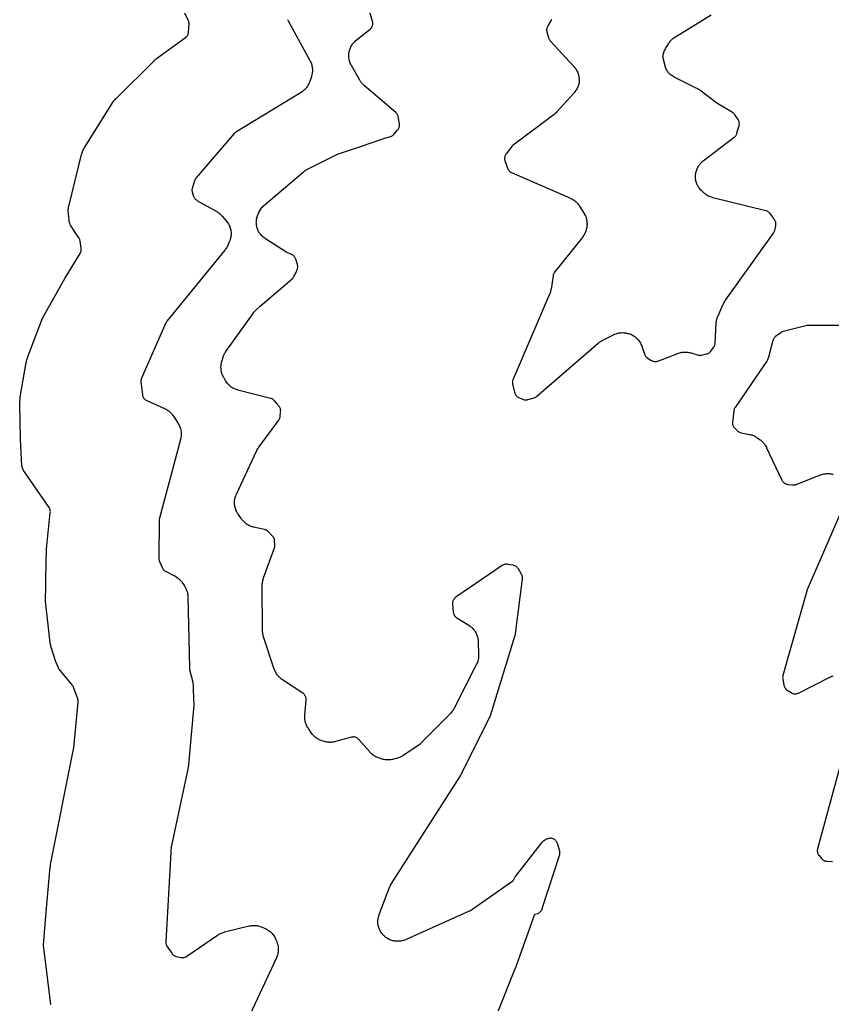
# Model space of a CAD drawing. Header units: millimetres. Extents: x 0 to 194, y 0 to 300.
# Drawn here: x 5.13 to 38.01, y 80.02 to 119.87 of the extents above; entities that cross this region are included whole.
import ezdxf

# ---------------------------------------------------------------- set-up
doc = ezdxf.new("R2010")
doc.units = ezdxf.units.MM
doc.layers.add('CUT', color=7, linetype='CONTINUOUS')

msp = doc.modelspace()

# ---------------------------------------------------------------- linework, layer by layer
at = {"layer": 'CUT'}
for points in [[(6.3923, 80.0118), (6.3841, 80.0453), (6.3772, 80.0791), (6.3716, 80.1131), (6.3691, 80.1302), (6.1105, 82.1954), (6.0904, 82.4115), (6.1977, 83.752), (6.3631, 85.5801), (6.3659, 85.6038), (6.3744, 85.6627), (6.3784, 85.6862), (7.3048, 90.3486), (7.3073, 90.3632), (7.3103, 90.3833), (7.3121, 90.398), (7.4935, 92.2533), (7.4949, 92.2808), (7.4938, 92.3083), (7.4902, 92.3355), (7.4841, 92.3623), (7.4756, 92.3885), (7.2975, 92.8602), (7.2841, 92.8905), (7.2675, 92.9191), (7.2478, 92.9457), (6.7749, 93.5164), (6.7619, 93.5328), (6.7367, 93.5663), (6.7131, 93.6009), (6.6966, 93.6276), (6.6915, 93.6368), (6.594, 93.879), (6.3987, 94.4695), (6.3919, 94.492), (6.3795, 94.5372), (6.3695, 94.583), (6.3619, 94.6293), (6.3587, 94.6526), (6.1718, 96.3324), (6.1843, 97.0004), (6.1852, 97.0521), (6.189, 97.2566), (6.2111, 98.444), (6.3644, 99.9228), (6.366, 99.9529), (6.3645, 99.9831), (6.3601, 100.0129), (6.3527, 100.0422), (6.3423, 100.0705), (6.3292, 100.0977), (6.3134, 100.1234), (5.3207, 101.5704), (5.3089, 101.5886), (5.2861, 101.6255), (5.2651, 101.6635), (5.2508, 101.6927), (5.2335, 101.7325), (5.2221, 101.7629), (5.2121, 101.794), (5.1567, 102.9012), (5.1251, 104.3141), (5.1439, 104.5889), (5.39, 105.9935), (5.3941, 106.0139), (5.4031, 106.0546), (5.4141, 106.0948), (5.4269, 106.1345), (5.4338, 106.1542), (6.0473, 107.7899), (6.9478, 109.3965), (7.5708, 110.403), (7.5851, 110.4289), (7.5968, 110.4562), (7.6058, 110.4844), (7.6119, 110.5135), (7.6151, 110.5429), (7.6155, 110.5726), (7.6128, 110.6021), (7.5693, 110.9155), (7.5642, 110.9427), (7.5567, 110.9693), (7.5467, 110.9951), (7.5344, 111.0199), (7.5199, 111.0434), (7.2425, 111.4496), (7.2297, 111.4695), (7.2051, 111.5099), (7.1827, 111.5515), (7.1675, 111.5835), (7.1496, 111.6273), (7.1392, 111.657), (7.1385, 111.6605), (7.1322, 111.6976), (7.1274, 111.7348), (7.1254, 111.7535), (7.0907, 112.16), (7.0901, 112.1891), (7.0958, 112.2307), (7.1046, 112.2769), (7.1097, 112.3), (7.6276, 114.4084), (7.6339, 114.4316), (7.6478, 114.4774), (7.6641, 114.5225), (7.6781, 114.5555), (7.6991, 114.5986), (7.7224, 114.6405), (7.7346, 114.6611), (8.9109, 116.5347), (8.9253, 116.5562), (8.9552, 116.5983), (8.9875, 116.6386), (9.0221, 116.677), (9.0399, 116.6957), (10.5614, 118.202), (10.5739, 118.2139), (10.5992, 118.2371), (10.6254, 118.2594), (10.6524, 118.2806), (10.6661, 118.291), (11.8356, 119.1392), (11.8585, 119.1577), (11.8796, 119.1783), (11.8985, 119.2008), (11.9151, 119.2252), (11.9293, 119.251), (11.9408, 119.2781), (11.9497, 119.3062), (11.9557, 119.335), (11.9589, 119.3643), (11.9789, 119.7014), (11.9792, 119.7321), (11.9763, 119.7627), (11.9703, 119.7928), (11.9612, 119.8222), (11.9492, 119.8505), (11.3598, 121.0613)], [(23.7083, 77.7815), (25.1682, 81.4312), (25.1697, 81.435), (25.172, 81.4412), (25.174, 81.4464), (25.9808, 83.6671), (26.0901, 83.7048), (26.1187, 83.7163), (26.1459, 83.7307), (26.1715, 83.7478), (26.1952, 83.7674), (26.2168, 83.7894), (26.236, 83.8135), (26.2527, 83.8394), (26.2666, 83.8668), (26.2776, 83.8956), (26.9776, 86.0479), (26.9855, 86.0769), (26.9904, 86.1065), (26.9923, 86.1365), (26.9912, 86.1665), (26.9872, 86.1963), (26.9801, 86.2255), (26.8916, 86.5259), (26.8816, 86.5545), (26.8688, 86.5819), (26.8533, 86.6078), (26.8352, 86.6321), (26.8148, 86.6544), (26.7923, 86.6746), (26.7678, 86.6924), (26.7417, 86.7076), (26.7142, 86.7201), (26.6855, 86.7298), (26.656, 86.7366), (26.626, 86.7403), (26.5958, 86.7411), (26.5656, 86.7387), (26.5359, 86.7334), (26.5068, 86.725), (26.4787, 86.7138), (26.4519, 86.6998), (26.3212, 86.6231), (26.2975, 86.6076), (26.2753, 86.5899), (26.2549, 86.5702), (26.2364, 86.5487), (25.1801, 85.1913), (25.1613, 85.1643), (25.1457, 85.1354), (25.0851, 85.0074), (23.4709, 83.8727), (23.4529, 83.8607), (23.4161, 83.8374), (23.3783, 83.816), (23.3396, 83.7964), (23.3199, 83.7871), (20.7613, 82.6462), (20.7412, 82.6378), (20.7005, 82.622), (20.659, 82.6081), (20.6275, 82.5993), (20.5849, 82.5895), (20.5526, 82.5838), (20.5093, 82.5782), (20.4766, 82.5756), (20.4329, 82.5743), (20.4002, 82.5748), (20.3566, 82.5777), (20.3132, 82.5828), (20.292, 82.5857), (20.2707, 82.5898), (20.2274, 82.5992), (20.1847, 82.6106), (20.1531, 82.6208), (20.1116, 82.6364), (20.0812, 82.6497), (20.0415, 82.6693), (20.0125, 82.6855), (19.9749, 82.7089), (19.9476, 82.7278), (19.9125, 82.7549), (19.8873, 82.7764), (19.855, 82.8067), (19.832, 82.8306), (19.8028, 82.864), (19.7823, 82.8901), (19.7566, 82.9262), (19.7386, 82.9541), (19.7166, 82.9925), (19.7015, 83.0221), (19.6834, 83.0625), (19.6713, 83.0934), (19.6572, 83.1354), (19.6482, 83.1674), (19.6384, 83.2106), (19.6326, 83.2433), (19.627, 83.2872), (19.6244, 83.3203), (19.6232, 83.3646), (19.6239, 83.3978), (19.627, 83.442), (19.631, 83.4749), (19.6384, 83.5186), (19.6456, 83.551), (19.6573, 83.5937), (19.6711, 83.6358), (19.6785, 83.6567), (20.1116, 84.7863), (20.1204, 84.8075), (20.1389, 84.8493), (20.1595, 84.8902), (20.1822, 84.9299), (20.1941, 84.9495), (22.9642, 89.2745), (22.9726, 89.2883), (22.9834, 89.3075), (22.991, 89.3217), (24.1808, 91.7085), (24.191, 91.7312), (24.1992, 91.7545), (25.1829, 94.9665), (25.1894, 94.9915), (25.1937, 95.0169), (25.4728, 97.2404), (25.475, 97.2683), (25.4746, 97.2963), (25.4716, 97.3242), (25.4659, 97.3516), (25.4578, 97.3784), (25.4472, 97.4043), (25.4342, 97.4292), (25.3087, 97.6438), (25.2928, 97.6682), (25.2747, 97.6908), (25.2544, 97.7117), (25.2323, 97.7304), (25.2084, 97.747), (25.1831, 97.7611), (25.1565, 97.7728), (25.1288, 97.7818), (25.1005, 97.7881), (24.8771, 97.8265), (24.8485, 97.83), (24.8197, 97.8307), (24.791, 97.8287), (24.7626, 97.824), (24.7348, 97.8165), (24.7078, 97.8064), (24.6819, 97.7938), (24.6574, 97.7787), (22.7732, 96.4952), (22.75, 96.4777), (22.7286, 96.458), (22.7092, 96.4364), (22.692, 96.413), (22.6772, 96.3881), (22.6648, 96.3618), (22.655, 96.3344), (22.648, 96.3063), (22.6436, 96.2776), (22.6421, 96.2486), (22.6434, 96.2196), (22.6737, 95.892), (22.6781, 95.8615), (22.6856, 95.8316), (22.6962, 95.8027), (22.7097, 95.7749), (22.7259, 95.7487), (22.7447, 95.7243), (22.766, 95.702), (22.7894, 95.682), (22.8148, 95.6644), (23.2969, 95.3667), (23.3155, 95.3546), (23.3521, 95.3294), (23.3874, 95.3025), (23.4128, 95.281), (23.4453, 95.2507), (23.4685, 95.2268), (23.4978, 95.1934), (23.5185, 95.1674), (23.5444, 95.1313), (23.5625, 95.1033), (23.5847, 95.0649), (23.5999, 95.0353), (23.6182, 94.9948), (23.6304, 94.9638), (23.6446, 94.9217), (23.6537, 94.8897), (23.6637, 94.8464), (23.6696, 94.8137), (23.6753, 94.7696), (23.6788, 94.7254), (23.68, 94.7032), (23.6962, 94.158), (23.6963, 94.1353), (23.6954, 94.0902), (23.6922, 94.0451), (23.6881, 94.0114), (23.6804, 93.9669), (23.673, 93.9338), (23.6608, 93.8903), (23.6501, 93.8581), (23.6336, 93.816), (23.6151, 93.7748), (23.6053, 93.7544), (22.7103, 92.0055), (22.6994, 91.9854), (22.6766, 91.9459), (22.6517, 91.9075), (22.6317, 91.8798), (22.6031, 91.8441), (22.5728, 91.81), (22.5571, 91.7933), (21.3803, 90.5984), (21.3634, 90.5822), (21.3288, 90.5505), (21.2926, 90.5207), (21.2549, 90.4929), (21.2357, 90.4794), (20.6411, 90.086), (20.6239, 90.0752), (20.5891, 90.0544), (20.5533, 90.0351), (20.5259, 90.0219), (20.4886, 90.0059), (20.4601, 89.9953), (20.4215, 89.9827), (20.3824, 89.972), (20.3627, 89.967), (20.2118, 89.9327), (20.1899, 89.9283), (20.146, 89.9206), (20.1017, 89.9151), (20.0683, 89.9126), (20.0237, 89.9115), (19.9902, 89.9123), (19.9457, 89.9156), (19.9125, 89.9198), (19.8685, 89.9275), (19.8359, 89.9349), (19.7929, 89.947), (19.7506, 89.9611), (19.7296, 89.9687), (19.6047, 90.0175), (19.5845, 90.026), (19.5445, 90.0439), (19.5054, 90.0637), (19.4769, 90.08), (19.4399, 90.1035), (19.4131, 90.1225), (19.3786, 90.1495), (19.3538, 90.171), (19.3221, 90.2013), (19.2919, 90.233), (19.2772, 90.2493), (18.8564, 90.7377), (18.837, 90.7582), (18.8157, 90.7767), (18.7928, 90.7933), (18.7684, 90.8075), (18.7429, 90.8194), (18.7163, 90.8289), (18.6889, 90.8358), (18.661, 90.8401), (18.6328, 90.8418), (18.6046, 90.8408), (18.5766, 90.8372), (18.5491, 90.831), (17.9101, 90.654), (17.8902, 90.649), (17.8501, 90.6399), (17.8096, 90.6325), (17.7791, 90.6285), (17.7381, 90.6249), (17.7073, 90.6236), (17.6661, 90.6238), (17.6354, 90.6253), (17.5944, 90.6292), (17.5639, 90.6336), (17.5235, 90.6412), (17.4835, 90.6507), (17.4636, 90.6559), (17.3863, 90.678), (17.3652, 90.6846), (17.3234, 90.6989), (17.2822, 90.7152), (17.252, 90.7289), (17.2127, 90.7491), (17.184, 90.7657), (17.1469, 90.7897), (17.12, 90.8091), (17.0853, 90.8366), (17.0604, 90.8585), (17.0287, 90.8893), (17.0061, 90.9135), (16.9775, 90.9473), (16.9507, 90.9824), (16.9377, 91.0003), (16.8082, 91.1882), (16.796, 91.2068), (16.7726, 91.2445), (16.7512, 91.2833), (16.7365, 91.3132), (16.719, 91.354), (16.7074, 91.3852), (16.6939, 91.4275), (16.6855, 91.4596), (16.6763, 91.5031), (16.671, 91.5359), (16.6661, 91.58), (16.6641, 91.6132), (16.6636, 91.6576), (16.6653, 91.702), (16.6667, 91.7241), (16.7207, 92.3406), (16.7218, 92.37), (16.7201, 92.3993), (16.7155, 92.4284), (16.708, 92.4568), (16.6978, 92.4844), (16.685, 92.5108), (16.6696, 92.5359), (16.6519, 92.5594), (16.6319, 92.581), (16.6099, 92.6005), (16.5862, 92.6178), (15.7592, 93.1591), (15.7415, 93.1714), (15.7066, 93.1966), (15.673, 93.2236), (15.6488, 93.2449), (15.6179, 93.275), (15.5959, 93.2985), (15.568, 93.3314), (15.5483, 93.357), (15.5237, 93.3923), (15.5065, 93.4197), (15.4854, 93.4572), (15.471, 93.4861), (15.4536, 93.5255), (15.438, 93.5657), (15.4308, 93.5859), (14.998, 94.8892), (14.9911, 94.9118), (14.9786, 94.9573), (14.9685, 95.0034), (14.9628, 95.0383), (14.9576, 95.0852), (14.9548, 95.1323), (14.9541, 95.1559), (14.9436, 96.9823), (14.9439, 97.0023), (14.9455, 97.0423), (14.9488, 97.0822), (14.9526, 97.1119), (14.9595, 97.1513), (14.9659, 97.1806), (14.9763, 97.2193), (14.9883, 97.2574), (14.9948, 97.2764), (15.4375, 98.4886), (15.4467, 98.5186), (15.4527, 98.5495), (15.4555, 98.5808), (15.4549, 98.6122), (15.4433, 98.7796), (15.4398, 98.8092), (15.4333, 98.8383), (15.424, 98.8666), (15.412, 98.8939), (15.3972, 98.9198), (15.38, 98.9441), (15.3605, 98.9666), (15.1849, 99.1495), (15.1638, 99.1695), (15.1408, 99.1874), (15.1162, 99.2029), (15.0902, 99.216), (15.063, 99.2265), (15.035, 99.2344), (14.5941, 99.3346), (14.574, 99.3397), (14.5341, 99.3507), (14.4947, 99.3636), (14.4656, 99.3746), (14.4276, 99.391), (14.3997, 99.4046), (14.3633, 99.4245), (14.3367, 99.4406), (14.3024, 99.4638), (14.2774, 99.4823), (14.2453, 99.5085), (14.2222, 99.5292), (14.1926, 99.5582), (14.1715, 99.581), (14.1447, 99.6126), (14.1194, 99.6455), (14.1072, 99.6622), (13.9666, 99.8633), (13.9548, 99.8811), (13.932, 99.9173), (13.9109, 99.9545), (13.8965, 99.9831), (13.8791, 100.0221), (13.8674, 100.052), (13.8538, 100.0925), (13.845, 100.1233), (13.8353, 100.1649), (13.8295, 100.1964), (13.8237, 100.2388), (13.8209, 100.2707), (13.8193, 100.3135), (13.8195, 100.3455), (13.8219, 100.3882), (13.8252, 100.4201), (13.8316, 100.4623), (13.8379, 100.4937), (13.8483, 100.5352), (13.8576, 100.5659), (13.8719, 100.6062), (13.888, 100.6457), (13.8966, 100.6653), (14.7103, 102.4125), (14.7202, 102.4324), (14.741, 102.4718), (14.7637, 102.5102), (14.7883, 102.5473), (14.8011, 102.5656), (15.6098, 103.6654), (15.6271, 103.6919), (15.6416, 103.72), (15.6531, 103.7496), (15.6614, 103.7801), (15.6664, 103.8114), (15.6864, 103.9999), (15.6881, 104.0299), (15.6868, 104.0599), (15.6824, 104.0897), (15.6751, 104.1189), (15.665, 104.1472), (15.652, 104.1744), (15.6364, 104.2001), (15.6182, 104.2241), (15.5916, 104.2559), (15.577, 104.2786), (15.5584, 104.302), (15.5375, 104.3234), (15.5271, 104.333), (15.4351, 104.4431), (15.4138, 104.466), (15.3903, 104.4865), (15.3648, 104.5045), (15.3375, 104.5197), (15.3088, 104.5321), (15.279, 104.5413), (13.9605, 104.8771), (13.9391, 104.8831), (13.8966, 104.8962), (13.8548, 104.9114), (13.8241, 104.9243), (13.784, 104.9435), (13.7547, 104.9594), (13.7167, 104.9825), (13.6892, 105.0011), (13.6536, 105.0278), (13.628, 105.0492), (13.5953, 105.0793), (13.5719, 105.103), (13.5423, 105.1362), (13.5214, 105.1621), (13.4953, 105.198), (13.4709, 105.2352), (13.4592, 105.2541), (13.3848, 105.3809), (13.3741, 105.4001), (13.3538, 105.4391), (13.3353, 105.479), (13.323, 105.5095), (13.3085, 105.551), (13.2992, 105.5825), (13.2889, 105.6252), (13.2827, 105.6576), (13.2766, 105.7011), (13.2736, 105.7339), (13.2718, 105.7778), (13.272, 105.8107), (13.2744, 105.8546), (13.2779, 105.8873), (13.2846, 105.9307), (13.2934, 105.9737), (13.2983, 105.9952), (13.341, 106.1615), (13.3466, 106.1816), (13.3588, 106.2213), (13.3728, 106.2605), (13.3846, 106.2893), (13.4022, 106.327), (13.4166, 106.3546), (13.4376, 106.3905), (13.4602, 106.4254), (13.4719, 106.4426), (14.5691, 107.9769), (14.5813, 107.9932), (14.6066, 108.0253), (14.6332, 108.0563), (14.6613, 108.0859), (14.6756, 108.1005), (14.8536, 108.2725), (16.1517, 109.3846), (16.1714, 109.4031), (16.1894, 109.4233), (16.2055, 109.445), (16.2195, 109.4681), (16.3109, 109.6347), (16.3235, 109.6606), (16.3336, 109.6877), (16.3411, 109.7156), (16.3444, 109.7355), (16.3542, 109.7558), (16.3646, 109.7838), (16.3721, 109.8128), (16.3767, 109.8424), (16.3783, 109.8723), (16.3769, 109.9022), (16.3726, 109.9318), (16.3653, 109.9608), (16.3, 110.1752), (16.2906, 110.2015), (16.2788, 110.2269), (16.2647, 110.2511), (16.2484, 110.2738), (16.23, 110.2949), (16.2098, 110.3142), (16.1878, 110.3316), (16.1644, 110.3468), (16.1396, 110.3598), (15.9436, 110.4509), (15.0775, 110.999), (15.0593, 111.0111), (15.0235, 111.0363), (14.989, 111.0632), (14.9641, 111.0846), (14.9323, 111.1147), (14.9097, 111.1384), (14.881, 111.1714), (14.8607, 111.1972), (14.8354, 111.2329), (14.8177, 111.2605), (14.796, 111.2985), (14.7811, 111.3277), (14.7631, 111.3676), (14.7511, 111.3982), (14.7372, 111.4396), (14.7282, 111.4712), (14.7183, 111.5138), (14.7124, 111.5461), (14.7067, 111.5895), (14.704, 111.6221), (14.7026, 111.6659), (14.7031, 111.6987), (14.7059, 111.7423), (14.7096, 111.7749), (14.7166, 111.8181), (14.7234, 111.8502), (14.7346, 111.8925), (14.7445, 111.9238), (14.7598, 111.9648), (14.7727, 111.9949), (14.7918, 112.0343), (14.8129, 112.0726), (14.8239, 112.0916), (14.9312, 112.2665), (14.9484, 112.2843), (14.9804, 112.3144), (14.9967, 112.329), (16.6153, 113.7082), (16.6367, 113.7254), (16.6805, 113.7583), (16.7262, 113.7885), (16.7737, 113.8159), (16.7979, 113.8288), (17.9935, 114.4238), (18.9152, 114.734), (19.0057, 114.7645), (19.2288, 114.8396), (19.8981, 115.0649), (20.1304, 115.1371), (20.1562, 115.1465), (20.1811, 115.1581), (20.2048, 115.172), (20.2271, 115.1881), (20.2479, 115.206), (20.2669, 115.2259), (20.4219, 115.4028), (20.4402, 115.4258), (20.4562, 115.4505), (20.4696, 115.4767), (20.4804, 115.5041), (20.4885, 115.5324), (20.4937, 115.5613), (20.4961, 115.5906), (20.4957, 115.62), (20.4923, 115.6493), (20.4456, 115.9327), (20.4392, 115.962), (20.43, 115.9906), (20.4179, 116.0181), (20.4031, 116.0443), (20.3858, 116.0688), (20.3661, 116.0915), (20.3443, 116.1121), (19.0788, 117.1914), (19.0643, 117.2043), (19.036, 117.2307), (19.0088, 117.2583), (18.9893, 117.2798), (18.9645, 117.3096), (18.947, 117.3328), (18.9249, 117.3646), (18.9042, 117.3974), (18.8942, 117.414), (18.5531, 118.0098), (18.5423, 118.0298), (18.5218, 118.0703), (18.5033, 118.1119), (18.491, 118.1437), (18.4768, 118.1869), (18.4678, 118.2198), (18.458, 118.2642), (18.4524, 118.2978), (18.4471, 118.343), (18.4449, 118.377), (18.4443, 118.4225), (18.4455, 118.4566), (18.4495, 118.5019), (18.4542, 118.5357), (18.4627, 118.5804), (18.4707, 118.6135), (18.4837, 118.6571), (18.4951, 118.6892), (18.5124, 118.7313), (18.5269, 118.7621), (18.5484, 118.8022), (18.566, 118.8314), (18.5914, 118.8691), (18.6119, 118.8964), (18.641, 118.9314), (18.6641, 118.9564), (18.6965, 118.9883), (18.7306, 119.0184), (18.748, 119.0331), (19.3038, 119.4775), (19.3258, 119.497), (19.3458, 119.5185), (19.3637, 119.5419), (19.3791, 119.5669), (19.392, 119.5933), (19.4023, 119.6208), (19.4098, 119.6492), (19.4146, 119.6782), (19.4164, 119.7075), (19.4154, 119.7369), (19.4115, 119.766), (19.4048, 119.7946), (19.2301, 120.403)], [(26.657, 119.8662), (26.6394, 119.8409), (26.4958, 119.6099), (26.4822, 119.5855), (26.4709, 119.5599), (26.462, 119.5334), (26.4556, 119.5061), (26.4518, 119.4784), (26.4506, 119.4504), (26.4521, 119.4225), (26.4561, 119.3948), (26.4626, 119.3676), (26.5312, 119.1323), (26.5401, 119.1063), (26.5513, 119.0812), (26.5648, 119.0573), (26.5804, 119.0346), (26.5981, 119.0136), (27.554, 117.9704), (27.5686, 117.9537), (27.5968, 117.9196), (27.6234, 117.8842), (27.642, 117.8566), (27.665, 117.8187), (27.6808, 117.7895), (27.6999, 117.7495), (27.7127, 117.7189), (27.7278, 117.6772), (27.7376, 117.6455), (27.7485, 117.6026), (27.7551, 117.57), (27.7617, 117.5262), (27.7651, 117.4932), (27.7674, 117.4489), (27.7675, 117.4157), (27.7654, 117.3714), (27.7622, 117.3384), (27.7558, 117.2945), (27.7494, 117.262), (27.7387, 117.2189), (27.7291, 117.1872), (27.7142, 117.1454), (27.7016, 117.1147), (27.6827, 117.0746), (27.667, 117.0453), (27.6443, 117.0073), (27.6258, 116.9797), (27.5995, 116.9441), (27.5714, 116.9098), (27.5569, 116.8931), (26.8802, 116.1467), (26.8654, 116.1311), (26.8349, 116.1005), (26.803, 116.0715), (26.7697, 116.044), (26.7528, 116.0307), (25.0951, 114.79), (25.0741, 114.7728), (25.0548, 114.7537), (25.0372, 114.733), (24.8119, 114.4406), (24.7951, 114.4166), (24.7808, 114.3909), (24.769, 114.364), (24.76, 114.3361), (24.7537, 114.3075), (24.7502, 114.2783), (24.7496, 114.249), (24.7519, 114.2197), (24.757, 114.1908), (24.7649, 114.1625), (24.865, 113.8626), (24.875, 113.8365), (24.8875, 113.8115), (24.9022, 113.7878), (24.9191, 113.7655), (24.9379, 113.7449), (24.9586, 113.7262), (24.981, 113.7094), (25.0048, 113.6948), (25.0298, 113.6825), (27.4116, 112.6459), (27.4322, 112.6363), (27.473, 112.616), (27.5128, 112.5937), (27.5416, 112.5755), (27.5789, 112.5493), (27.6058, 112.5283), (27.6402, 112.4984), (27.6648, 112.4748), (27.696, 112.4416), (27.7181, 112.4156), (27.7459, 112.3794), (27.7717, 112.3419), (27.7841, 112.3228), (27.9651, 112.0293), (27.9766, 112.0094), (27.9987, 111.9691), (28.0187, 111.9277), (28.0321, 111.8959), (28.0478, 111.8527), (28.0579, 111.8197), (28.0691, 111.7751), (28.0757, 111.7413), (28.0823, 111.6958), (28.0855, 111.6615), (28.0873, 111.6156), (28.087, 111.5811), (28.0842, 111.5352), (28.0803, 111.501), (28.0728, 111.4556), (28.0631, 111.4107), (28.0576, 111.3884), (28.0468, 111.3486), (28.0402, 111.3267), (28.026, 111.2833), (28.0095, 111.2406), (27.9956, 111.2092), (27.9749, 111.1684), (27.9579, 111.1387), (27.9332, 111.1002), (27.9065, 111.063), (27.8927, 111.0448), (26.7762, 109.6431), (26.7582, 109.6178), (26.7428, 109.5908), (26.7303, 109.5624), (26.7208, 109.5328), (26.7145, 109.5024), (26.631, 108.9677), (26.6277, 108.9492), (26.6204, 108.9124), (26.6115, 108.8758), (26.6037, 108.8488), (26.5918, 108.8131), (26.5785, 108.778), (26.5714, 108.7606), (25.0942, 105.3189), (25.0835, 105.2899), (25.0759, 105.26), (25.0713, 105.2295), (25.0699, 105.1986), (25.0717, 105.1678), (25.0767, 105.1373), (25.1519, 104.7886), (25.1591, 104.7615), (25.1688, 104.7352), (25.1809, 104.7099), (25.1953, 104.6859), (25.2118, 104.6633), (25.2304, 104.6424), (25.2509, 104.6232), (25.2731, 104.6061), (25.2968, 104.5911), (25.3218, 104.5784), (25.4812, 104.5065), (25.51, 104.4952), (25.5398, 104.487), (25.5703, 104.4819), (25.6011, 104.4799), (25.632, 104.4812), (25.6626, 104.4856), (25.6926, 104.4931), (25.9421, 104.5696), (25.9713, 104.5802), (25.9991, 104.5938), (26.0255, 104.6101), (26.05, 104.6291), (28.5425, 106.7758), (28.5638, 106.7931), (28.6074, 106.8262), (28.653, 106.8567), (28.7003, 106.8843), (28.7244, 106.8973), (29.1519, 107.113), (29.1732, 107.1231), (29.2164, 107.1421), (29.2606, 107.1588), (29.2943, 107.1696), (29.3399, 107.1816), (29.3745, 107.1888), (29.4212, 107.196), (29.4564, 107.1995), (29.5036, 107.2017), (29.5389, 107.2015), (29.5861, 107.1988), (29.633, 107.1936), (29.6564, 107.1904), (29.6758, 107.1872), (29.6975, 107.1831), (29.7407, 107.1738), (29.7834, 107.1624), (29.8149, 107.1523), (29.8562, 107.1368), (29.8866, 107.1237), (29.9262, 107.1042), (29.9552, 107.0881), (29.9927, 107.0648), (30.0199, 107.046), (30.055, 107.0191), (30.0802, 106.9977), (30.1125, 106.9675), (30.1355, 106.9438), (30.1647, 106.9106), (30.1853, 106.8847), (30.211, 106.8488), (30.229, 106.821), (30.2511, 106.7827), (30.2662, 106.7533), (30.2844, 106.7131), (30.3007, 106.672), (30.3083, 106.6513), (30.4149, 106.3377), (30.4267, 106.3082), (30.4415, 106.2801), (30.4592, 106.2538), (30.4796, 106.2295), (30.5025, 106.2075), (30.5275, 106.188), (30.6708, 106.0882), (30.6955, 106.0727), (30.7215, 106.0598), (30.7487, 106.0493), (30.7767, 106.0416), (30.8053, 106.0366), (30.8343, 106.0345), (30.8634, 106.0351), (30.8923, 106.0386), (30.9207, 106.0448), (30.9483, 106.0537), (31.7682, 106.3636), (31.7882, 106.3706), (31.8287, 106.3838), (31.8698, 106.395), (31.9009, 106.402), (31.9429, 106.4092), (31.9745, 106.4132), (32.017, 106.4165), (32.0488, 106.4175), (32.0914, 106.4167), (32.1232, 106.4147), (32.1655, 106.4099), (32.197, 106.4048), (32.2387, 106.3961), (32.2799, 106.3854), (32.3004, 106.3796), (32.5623, 106.2982), (32.593, 106.2904), (32.6242, 106.2859), (32.6558, 106.2847), (32.6873, 106.2868), (32.7184, 106.2923), (32.9196, 106.3384), (32.9482, 106.3465), (32.9759, 106.3574), (33.0024, 106.371), (33.0274, 106.3871), (33.0507, 106.4056), (33.0721, 106.4264), (33.0912, 106.4491), (33.209, 106.6038), (33.2257, 106.6282), (33.24, 106.6542), (33.2516, 106.6814), (33.2605, 106.7097), (33.2666, 106.7386), (33.2697, 106.7681), (33.3177, 107.5943), (33.3193, 107.6144), (33.3235, 107.6547), (33.3295, 107.6947), (33.3353, 107.7244), (33.3448, 107.7638), (33.3533, 107.7929), (33.3663, 107.8312), (33.381, 107.8689), (33.3888, 107.8875), (33.5953, 108.3525), (33.6051, 108.3733), (33.6259, 108.4142), (33.6487, 108.4541), (33.6735, 108.4927), (33.6864, 108.5117), (35.6333, 111.2268), (35.6497, 111.2523), (35.6634, 111.2793), (35.6744, 111.3076), (35.6824, 111.3369), (35.725, 111.5292), (35.7297, 111.5567), (35.7319, 111.5845), (35.7315, 111.6124), (35.7285, 111.6401), (35.7229, 111.6674), (35.7149, 111.6941), (35.7043, 111.7199), (35.6915, 111.7446), (35.6764, 111.7681), (35.6716, 111.7748), (35.6692, 111.78), (35.6538, 111.8067), (35.6356, 111.8316), (35.615, 111.8546), (35.6141, 111.8554), (35.4983, 112.0181), (35.4794, 112.042), (35.4581, 112.0638), (35.4348, 112.0834), (35.4096, 112.1005), (35.3827, 112.115), (35.3546, 112.1266), (35.3254, 112.1354), (33.1851, 112.6605), (33.1638, 112.6662), (33.1215, 112.6788), (33.0799, 112.6935), (33.0493, 112.706), (33.0094, 112.7247), (32.9801, 112.7401), (32.9422, 112.7626), (32.9146, 112.7808), (32.879, 112.8069), (32.8448, 112.8347), (32.828, 112.849), (32.7451, 112.9234), (32.7291, 112.9385), (32.6979, 112.9693), (32.6682, 113.0017), (32.6472, 113.027), (32.6208, 113.0621), (32.6023, 113.0893), (32.5795, 113.1268), (32.5638, 113.1557), (32.5447, 113.1953), (32.5319, 113.2256), (32.5168, 113.2668), (32.507, 113.2982), (32.496, 113.3407), (32.4893, 113.3729), (32.4824, 113.4163), (32.4789, 113.449), (32.4763, 113.4928), (32.476, 113.5257), (32.4777, 113.5696), (32.4806, 113.6024), (32.4866, 113.6459), (32.4926, 113.6782), (32.5028, 113.7209), (32.512, 113.7525), (32.5263, 113.794), (32.5385, 113.8245), (32.5568, 113.8644), (32.572, 113.8937), (32.5941, 113.9316), (32.612, 113.9592), (32.6377, 113.9948), (32.6582, 114.0205), (32.6872, 114.0535), (32.7101, 114.077), (32.7422, 114.107), (32.7757, 114.1353), (32.7929, 114.1491), (34.0486, 115.1099), (34.0701, 115.1281), (34.0898, 115.1481), (34.1076, 115.1699), (34.1232, 115.1933), (34.1366, 115.2181), (34.1476, 115.2439), (34.1561, 115.2708), (34.2192, 115.5068), (34.2384, 115.5703), (34.2456, 115.5988), (34.2499, 115.6279), (34.2513, 115.6573), (34.2499, 115.6866), (34.2456, 115.7157), (34.2384, 115.7443), (34.2285, 115.772), (34.216, 115.7986), (34.2008, 115.8238), (34.0704, 116.0193), (34.0545, 116.0409), (34.0368, 116.061), (34.0173, 116.0795), (33.9963, 116.0961), (33.9739, 116.1108), (33.3448, 116.4839), (32.6576, 117.0159), (32.6338, 117.0326), (32.6085, 117.0469), (31.615, 117.5452), (31.5945, 117.5561), (31.5543, 117.5789), (31.5153, 117.6038), (31.487, 117.6239), (31.4508, 117.6527), (31.4248, 117.6756), (31.3917, 117.708), (31.3734, 117.7277), (31.3677, 117.7353), (31.3493, 117.7623), (31.3264, 117.7995), (31.3107, 117.8282), (31.2916, 117.8675), (31.2787, 117.8975), (31.2635, 117.9384), (31.2503, 117.98), (31.2442, 118.001), (31.1641, 118.3032), (31.1592, 118.324), (31.1597, 118.3427), (31.1624, 118.3774), (31.1685, 118.4234), (31.1748, 118.4576), (31.1856, 118.5028), (31.1954, 118.5362), (31.2107, 118.58), (31.2239, 118.6122), (31.2438, 118.6542), (31.2657, 118.6952), (31.2772, 118.7153), (31.3854, 118.8942), (31.397, 118.9125), (31.4212, 118.9484), (31.447, 118.983), (31.4676, 119.0081), (31.4966, 119.0401), (31.5195, 119.0631), (31.5515, 119.0922), (31.5765, 119.1128), (31.6111, 119.1387), (31.647, 119.1629), (31.6652, 119.1746), (33.1161, 120.0562)], [(15.9628, 119.8668), (15.9726, 119.8416), (15.9846, 119.8173), (16.8692, 118.2183), (16.8799, 118.1978), (16.9002, 118.1561), (16.9183, 118.1135), (16.9303, 118.0809), (16.9439, 118.0366), (16.9524, 118.0029), (16.9615, 117.9575), (16.9665, 117.9231), (16.9708, 117.877), (16.9722, 117.8423), (16.9718, 117.796), (16.9696, 117.7613), (16.9644, 117.7153), (16.9587, 117.6811), (16.9488, 117.6358), (16.9365, 117.5911), (16.9298, 117.5689), (16.8631, 117.3668), (16.8554, 117.3455), (16.8391, 117.3033), (16.8207, 117.262), (16.8053, 117.2318), (16.7828, 117.1925), (16.7645, 117.164), (16.7382, 117.1272), (16.7171, 117.1007), (16.6872, 117.0667), (16.6636, 117.0424), (16.6304, 117.0116), (16.6044, 116.9898), (16.5684, 116.9625), (16.531, 116.937), (16.512, 116.9248), (13.8714, 115.3153), (13.8452, 115.2974), (13.8211, 115.2769), (13.7993, 115.2539), (12.2593, 113.4493), (12.2418, 113.4265), (12.2264, 113.4022), (12.2135, 113.3765), (12.2031, 113.3497), (12.1129, 113.0804), (12.1047, 113.0509), (12.0995, 113.0207), (12.0975, 112.9901), (12.0985, 112.9594), (12.1027, 112.929), (12.11, 112.8992), (12.1608, 112.7294), (12.1703, 112.7024), (12.1824, 112.6764), (12.1968, 112.6517), (12.2136, 112.6284), (12.2325, 112.6069), (12.2533, 112.5873), (12.276, 112.5697), (12.3002, 112.5544), (13.1001, 112.1007), (13.1169, 112.0907), (13.1499, 112.07), (13.182, 112.0479), (13.2053, 112.0303), (13.2354, 112.0056), (13.2571, 111.986), (13.2849, 111.9587), (13.3115, 111.9303), (13.3245, 111.9157), (13.4848, 111.7287), (13.4989, 111.7113), (13.5262, 111.676), (13.5518, 111.6393), (13.5696, 111.6109), (13.5914, 111.5719), (13.6062, 111.5419), (13.624, 111.5009), (13.6359, 111.4695), (13.6495, 111.427), (13.6582, 111.3946), (13.6675, 111.3509), (13.6729, 111.3179), (13.6779, 111.2734), (13.68, 111.24), (13.6805, 111.1953), (13.6793, 111.1618), (13.6754, 111.1173), (13.6708, 111.0841), (13.6626, 111.0402), (13.6547, 111.0076), (13.6421, 110.9647), (13.6274, 110.9226), (13.6195, 110.9016), (13.5636, 110.7637), (13.5546, 110.7431), (13.5357, 110.7023), (13.5147, 110.6625), (13.4975, 110.6335), (13.4726, 110.596), (13.4459, 110.5598), (13.4321, 110.542), (11.0784, 107.663), (11.0621, 107.6412), (11.0479, 107.6179), (11.0359, 107.5935), (10.0573, 105.3587), (10.0462, 105.3294), (10.0383, 105.2992), (10.0336, 105.2683), (10.0321, 105.237), (10.0338, 105.2058), (10.0897, 104.6946), (10.0941, 104.6665), (10.1012, 104.6389), (10.1108, 104.6122), (10.123, 104.5864), (10.1375, 104.5619), (10.1543, 104.539), (10.1732, 104.5177), (10.1941, 104.4983), (10.2166, 104.4809), (10.2408, 104.4658), (10.2662, 104.453), (10.9878, 104.1327), (11.0078, 104.1233), (11.0472, 104.1034), (11.0857, 104.0816), (11.1137, 104.0638), (11.1498, 104.0384), (11.1759, 104.018), (11.2093, 103.9891), (11.2333, 103.9662), (11.2638, 103.9341), (11.2854, 103.909), (11.3125, 103.8742), (11.3379, 103.838), (11.3502, 103.8196), (11.5349, 103.5272), (11.5467, 103.5073), (11.5694, 103.4669), (11.59, 103.4254), (11.6038, 103.3936), (11.62, 103.3502), (11.6304, 103.3171), (11.6421, 103.2723), (11.6491, 103.2383), (11.656, 103.1925), (11.6595, 103.158), (11.6617, 103.1118), (11.6616, 103.0771), (11.6591, 103.0308), (11.6554, 102.9963), (11.6482, 102.9506), (11.6385, 102.9053), (11.6332, 102.8828), (10.782, 99.6907), (10.7766, 99.6661), (10.7732, 99.6411), (10.7719, 99.6159), (10.7594, 98.0673), (10.7607, 98.0367), (10.7651, 98.0064), (10.7726, 97.9767), (10.7831, 97.9479), (10.8879, 97.7004), (10.9009, 97.6735), (10.9165, 97.6481), (10.9345, 97.6243), (10.9548, 97.6025), (10.9772, 97.5828), (11.0014, 97.5653), (11.0272, 97.5504), (11.3861, 97.3663), (11.405, 97.356), (11.4423, 97.3346), (11.4785, 97.3114), (11.5048, 97.2927), (11.5387, 97.2662), (11.5631, 97.2451), (11.5942, 97.2154), (11.6165, 97.1921), (11.6447, 97.1595), (11.6713, 97.1257), (11.6841, 97.1085), (11.7764, 96.9788), (11.7889, 96.9603), (11.8129, 96.9227), (11.8351, 96.884), (11.8502, 96.8542), (11.8684, 96.8134), (11.8805, 96.7822), (11.8946, 96.7399), (11.9035, 96.7077), (11.9133, 96.6641), (11.919, 96.6312), (11.9245, 96.5869), (11.9277, 96.5424), (11.9288, 96.5201), (11.9949, 93.638), (11.9977, 93.6035), (12.0044, 93.5696), (12.1357, 93.0632), (12.142, 92.8766), (12.1449, 92.7901), (12.1578, 92.4075), (12.1672, 92.1293), (11.9589, 89.7322), (11.9556, 89.7046), (11.9453, 89.636), (11.9404, 89.6086), (11.2667, 86.452), (11.2628, 86.4295), (11.2606, 86.4068), (11.0366, 82.5623), (11.0363, 82.5348), (11.0385, 82.5074), (11.0431, 82.4803), (11.0503, 82.4538), (11.0598, 82.428), (11.0717, 82.4032), (11.0858, 82.3796), (11.2766, 82.0906), (11.2934, 82.0675), (11.3125, 82.0461), (11.3334, 82.0266), (11.3561, 82.0093), (11.3804, 81.9941), (11.406, 81.9813), (11.4327, 81.9711), (11.4603, 81.9634), (11.6491, 81.9204), (11.6797, 81.915), (11.7106, 81.9129), (11.7416, 81.914), (11.7722, 81.9182), (11.8023, 81.9256), (11.8315, 81.9361), (11.8595, 81.9495), (11.8859, 81.9657), (13.1352, 82.8255), (13.1524, 82.8367), (13.1872, 82.8584), (13.223, 82.8785), (13.2505, 82.8923), (13.288, 82.9091), (13.3166, 82.9203), (13.3554, 82.9336), (13.3948, 82.945), (13.4146, 82.9503), (14.4161, 83.193), (14.4377, 83.1977), (14.4811, 83.206), (14.5248, 83.2121), (14.5578, 83.2151), (14.6019, 83.2169), (14.635, 83.2167), (14.6791, 83.2142), (14.712, 83.2106), (14.7557, 83.2038), (14.7881, 83.1971), (14.8309, 83.186), (14.8625, 83.1762), (14.9039, 83.161), (14.9446, 83.1437), (14.9647, 83.1346), (15.0951, 83.0716), (15.1158, 83.061), (15.1566, 83.0386), (15.1963, 83.0141), (15.2249, 82.9942), (15.2618, 82.9658), (15.2883, 82.9431), (15.3221, 82.911), (15.3461, 82.8856), (15.3763, 82.8502), (15.3976, 82.8225), (15.424, 82.7841), (15.4422, 82.7544), (15.4646, 82.7135), (15.4847, 82.6715), (15.4942, 82.6503), (15.5279, 82.5697), (15.5364, 82.5479), (15.5521, 82.5038), (15.5656, 82.459), (15.5739, 82.4249), (15.5827, 82.3789), (15.5874, 82.3441), (15.5913, 82.2975), (15.5924, 82.2624), (15.5914, 82.2156), (15.5889, 82.1806), (15.5831, 82.1342), (15.5769, 82.0997), (15.5663, 82.0541), (15.5565, 82.0204), (15.5412, 81.9761), (15.5236, 81.9327), (15.5143, 81.9113), (12.7652, 76.0287)], [(38.3993, 107.4889), (37.0746, 107.4964), (37.05, 107.4955), (37.0254, 107.4926), (37.0013, 107.4877), (36.0315, 107.2491), (36.0033, 107.2407), (35.976, 107.2295), (35.95, 107.2157), (35.9254, 107.1994), (35.7213, 107.0492), (35.6986, 107.0307), (35.6779, 107.0101), (35.6592, 106.9876), (35.6428, 106.9634), (35.6289, 106.9377), (35.6175, 106.9108), (35.6088, 106.8829), (35.448, 106.2625), (35.4427, 106.2436), (35.4312, 106.2062), (35.4181, 106.1693), (35.4071, 106.1421), (35.3908, 106.1064), (35.3775, 106.0803), (35.3582, 106.0462), (35.3375, 106.013), (35.3267, 105.9966), (34.076, 104.1762), (34.0605, 104.151), (34.0475, 104.1244), (34.0372, 104.0967), (34.0297, 104.0681), (34.0251, 104.0389), (33.9755, 103.5859), (33.9737, 103.5569), (33.9748, 103.5278), (33.9787, 103.499), (33.9853, 103.4707), (33.9947, 103.4432), (34.0067, 103.4167), (34.0211, 103.3914), (34.038, 103.3677), (34.0571, 103.3458), (34.16, 103.2384), (34.1823, 103.2173), (34.2067, 103.1987), (34.2328, 103.1826), (34.2604, 103.1693), (34.2893, 103.1589), (34.3191, 103.1515), (34.6584, 103.0851), (34.6779, 103.0809), (34.7166, 103.0715), (34.755, 103.0604), (34.7833, 103.0508), (34.8205, 103.0364), (34.8478, 103.0243), (34.8836, 103.0066), (34.9098, 102.9922), (34.9438, 102.9714), (34.9769, 102.9492), (34.9932, 102.9377), (35.0994, 102.8591), (35.1169, 102.8455), (35.1512, 102.8175), (35.1841, 102.7877), (35.2076, 102.7643), (35.2374, 102.7314), (35.2585, 102.7058), (35.2849, 102.6702), (35.3034, 102.6426), (35.3262, 102.6045), (35.347, 102.5654), (35.357, 102.5456), (35.9773, 101.2324), (35.9916, 101.2058), (36.0085, 101.1807), (36.0278, 101.1574), (36.0494, 101.1362), (36.073, 101.1173), (36.0984, 101.1008), (36.1253, 101.087), (36.1535, 101.076), (36.1827, 101.0679), (36.2125, 101.0627), (36.4045, 101.0395), (36.434, 101.0374), (36.4637, 101.0382), (36.493, 101.0419), (36.5219, 101.0485), (36.55, 101.058), (37.5306, 101.4421), (37.5511, 101.4496), (37.5925, 101.4636), (37.6346, 101.4755), (37.6665, 101.4829), (37.7095, 101.4907), (37.742, 101.4949), (37.7856, 101.4985), (37.8183, 101.4996), (37.862, 101.4989), (37.8947, 101.4968), (37.9381, 101.4919), (37.9704, 101.4866), (38.0132, 101.4775), (38.0449, 101.4692)], [(38.5518, 100.3728), (37.02, 96.856), (37.0126, 96.8373), (37.0033, 96.8112), (36.9971, 96.792), (36.0158, 93.3292), (36.0095, 93.3024), (36.0057, 93.2751), (36.0045, 93.2476), (36.0057, 93.2201), (36.0095, 93.1928), (36.0579, 92.9314), (36.065, 92.9016), (36.0751, 92.8727), (36.0881, 92.8449), (36.1039, 92.8186), (36.1223, 92.7941), (36.1431, 92.7715), (36.1661, 92.7512), (36.1911, 92.7334), (36.3456, 92.6345), (36.37, 92.6204), (36.3957, 92.6087), (36.4224, 92.5994), (36.4498, 92.5927), (36.4777, 92.5886), (36.5059, 92.5872), (36.5341, 92.5883), (36.562, 92.5922), (36.5895, 92.5986), (36.6163, 92.6076), (36.642, 92.6191), (37.9386, 93.2706), (37.959, 93.2802), (38.0001, 93.2984), (38.0422, 93.3144)], [(39.0592, 92.3547), (37.4177, 86.3121), (37.4114, 86.2838), (37.4079, 86.255), (37.4073, 86.226), (37.4094, 86.197), (37.4143, 86.1684), (37.422, 86.1404), (37.4323, 86.1133), (37.4452, 86.0873), (37.4605, 86.0627), (37.4782, 86.0396), (37.5803, 85.919), (37.6007, 85.8972), (37.6231, 85.8776), (37.6473, 85.8603), (37.6732, 85.8455), (37.7004, 85.8333), (37.7287, 85.8239), (37.7577, 85.8173), (37.7873, 85.8137), (38.0194, 85.7966)]]:
    msp.add_lwpolyline(points, dxfattribs=at)

doc.saveas('drawing.dxf')
